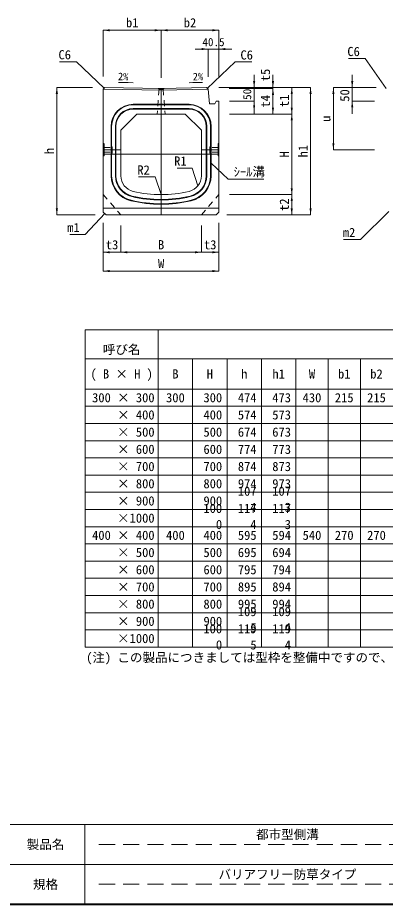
# Model space of a CAD drawing. Units: millimetres at full size. Extents: x 63886 to 97934, y 3628 to 26930.
# Drawn here: x 75020 to 76387, y 18157 to 21456 of the extents above; entities that cross this region are included whole.
import ezdxf
from ezdxf.enums import TextEntityAlignment as Align

# ---------------------------------------------------------------- set-up
doc = ezdxf.new("R2010")
doc.units = ezdxf.units.MM
doc.header["$LTSCALE"] = 30
for name, pattern in [('USER1', [1.35, 0.75, -0.6]), ('USER2', [3, 2, -1]), ('USER3', [1.35, 0.75, -0.6])]:
    doc.linetypes.add(name, pattern=pattern)
for name, color, linetype, lineweight in [('Defpoints_3', 8, 'Continuous', 0), ('インサート', 3, 'USER1', 5), ('図枠', 7, 'Continuous', 13), ('寸法線', 7, 'Continuous', 9), ('寸法表', 7, 'Continuous', 13), ('引出線', 4, 'Continuous', 9), ('排水孔', 30, 'USER3', 13), ('本体', 2, 'Continuous', 5), ('目地', 132, 'Continuous', 5), ('補助線', 8, 'Continuous', 13)]:
    doc.layers.add(name, color=color, linetype=linetype, lineweight=lineweight)
doc.layers.add('文字', color=7, linetype='Continuous')
doc.styles.add('ＭＳ ゴシック', font='')
doc.styles.get('ＭＳ ゴシック').set_extended_font_data('MS Gothic')

# ---------------------------------------------------------------- blocks, each defined once
blk = doc.blocks.new('filled_arrow')
at = {"color": 0, "linetype": 'Continuous', "lineweight": -2}
blk.add_solid([(7.5, 1.25), (0, 0), (7.5, -1.25)], dxfattribs=at)

msp = doc.modelspace()

# ---------------------------------------------------------------- linework, layer by layer
at = {"layer": 'Defpoints_3'}
for p, q in [((75270.47, 20186.82), (75542.47, 20186.82)), ((75542.47, 20009.97), (75670.47, 20009.97)), ((76054.47, 20009.97), (78094.47, 20009.97)), ((75542.47, 19945.97), (75670.47, 19945.97)), ((76054.47, 19945.97), (78094.47, 19945.97)), ((75542.47, 19881.97), (75670.47, 19881.97)), ((76054.47, 19881.97), (77974.47, 19881.97)), ((75542.47, 19817.97), (75670.47, 19817.97)), ((76054.47, 19817.97), (78094.47, 19817.97)), ((75542.47, 19753.97), (75670.47, 19753.97)), ((76054.47, 19753.97), (78094.47, 19753.97)), ((75542.47, 19689.97), (75670.47, 19689.97)), ((76054.47, 19689.97), (77974.47, 19689.97)), ((75542.47, 19625.97), (75670.47, 19625.97)), ((76054.47, 19625.97), (78094.47, 19625.97)), ((75542.47, 19497.97), (75670.47, 19497.97)), ((76054.47, 19497.97), (78094.47, 19497.97)), ((75542.47, 19433.97), (75670.47, 19433.97)), ((76054.47, 19433.97), (77974.47, 19433.97)), ((75542.47, 19369.97), (75670.47, 19369.97)), ((76054.47, 19369.97), (78094.47, 19369.97)), ((75542.47, 19305.97), (75670.47, 19305.97)), ((76054.47, 19305.97), (78094.47, 19305.97)), ((75542.47, 19241.97), (75670.47, 19241.97)), ((76054.47, 19241.97), (77974.47, 19241.97)), ((75542.47, 19177.97), (78094.47, 19177.97))]:
    msp.add_line(p, q, dxfattribs=at)
at = {"layer": 'インサート', "linetype": 'USER3'}
for p, q in [((75341.44, 20973.02), (75368.44, 20973.02)), ((75341.44, 20973.02), (75341.44, 20956.02)), ((75341.44, 20956.02), (75368.44, 20956.02)), ((75371.44, 20977.02), (75368.44, 20977.02)), ((75368.44, 20977.02), (75368.44, 20952.02)), ((75368.44, 20952.02), (75371.44, 20952.02)), ((75371.44, 20952.02), (75371.44, 20977.02)), ((75735.04, 20977.02), (75738.04, 20977.02)), ((75735.04, 20952.02), (75735.04, 20977.02)), ((75738.04, 20952.02), (75735.04, 20952.02)), ((75738.04, 20977.02), (75738.04, 20952.02)), ((75765.04, 20973.02), (75738.04, 20973.02)), ((75765.04, 20956.02), (75738.04, 20956.02)), ((75765.04, 20973.02), (75765.04, 20956.02))]:
    msp.add_line(p, q, dxfattribs=at)
at = {"layer": '図枠'}
for p, q in [((78554.47, 18453.97), (74954.47, 18453.97)), ((75269.47, 18156.97), (75269.47, 18453.97)), ((77654.47, 18305.47), (74954.47, 18305.47))]:
    msp.add_line(p, q, dxfattribs=at)
at = {"layer": '図枠', "linetype": 'USER2', "lineweight": 9}
for p, q in [((76731.97, 18379.72), (75314.47, 18379.72)), ((76731.97, 18231.22), (75314.47, 18231.22))]:
    msp.add_line(p, q, dxfattribs=at)
at = {"layer": '図枠', "lineweight": 40}
msp.add_line((74954.47, 18156.97), (78554.47, 18156.97), dxfattribs=at)
at = {"layer": '寸法線', "lineweight": 13}
for p, q in [((75338.24, 21409.11), (75553.24, 21409.11)), ((75338.24, 21236.82), (75338.24, 21409.11)), ((75553.24, 21232.52), (75553.24, 21409.11)), ((75768.24, 21409.11), (75553.24, 21409.11)), ((75553.24, 21232.52), (75553.24, 21409.11)), ((75768.24, 21236.82), (75768.24, 21409.11)), ((75816.24, 21339.11), (75679.74, 21339.11)), ((75727.74, 21235.76), (75727.74, 21339.11)), ((75768.24, 21236.82), (75768.24, 21339.11)), ((75899.27, 21243.76), (75899.27, 21097.76)), ((75969.27, 21144.52), (75969.27, 21243.76)), ((76264.15, 21243.76), (76264.15, 21097.76)), ((75165.33, 20722.52), (75165.33, 21196.52)), ((75298.24, 21196.52), (75165.33, 21196.52)), ((75767.74, 21195.76), (75969.27, 21195.76)), ((75767.74, 21195.76), (76039.27, 21195.76)), ((75767.74, 21195.76), (76109.27, 21195.76)), ((75767.74, 21195.76), (75899.27, 21195.76)), ((75806.2, 21192.52), (75969.27, 21192.52)), ((75806.2, 21192.52), (75969.27, 21192.52)), ((75969.27, 21097.52), (75969.27, 21192.52)), ((76039.27, 21097.52), (76039.27, 21195.76)), ((76109.27, 20722.52), (76109.27, 21195.76)), ((76194.15, 21195.76), (76194.15, 20964.52)), ((76353.33, 21195.76), (76194.15, 21195.76)), ((76353.33, 21195.76), (76264.15, 21195.76)), ((75808.24, 21145.76), (75899.27, 21145.76)), ((76347.33, 21145.76), (76264.15, 21145.76)), ((75808.24, 21097.52), (76039.27, 21097.52)), ((75808.24, 21097.52), (76039.27, 21097.52)), ((75808.24, 21097.52), (75969.27, 21097.52)), ((76039.27, 20797.52), (76039.27, 21097.52)), ((76347.33, 20964.52), (76194.15, 20964.52)), ((75808.24, 20797.52), (76039.27, 20797.52)), ((75808.24, 20797.52), (76039.27, 20797.52)), ((76039.27, 20722.52), (76039.27, 20797.52)), ((75308.24, 20722.52), (75165.33, 20722.52)), ((75798.24, 20722.52), (76039.27, 20722.52)), ((75798.24, 20722.52), (76109.27, 20722.52)), ((75338.24, 20692.52), (75338.24, 20583.06)), ((75338.24, 20692.52), (75338.24, 20513.06)), ((75768.24, 20692.52), (75768.24, 20583.06)), ((75768.24, 20692.52), (75768.24, 20513.06)), ((75403.24, 20682.52), (75403.24, 20583.06)), ((75403.24, 20682.52), (75403.24, 20583.06)), ((75703.24, 20682.52), (75703.24, 20583.06)), ((75703.24, 20682.52), (75703.24, 20583.06)), ((75338.24, 20583.06), (75451.24, 20583.06)), ((75403.24, 20583.06), (75703.24, 20583.06)), ((75655.24, 20583.06), (75768.24, 20583.06)), ((75338.24, 20513.06), (75768.24, 20513.06))]:
    msp.add_line(p, q, dxfattribs=at)
at = {"layer": '寸法表'}
for p, q in [((75270.47, 20294.82), (78238.47, 20294.82)), ((75270.47, 20294.82), (75270.47, 19113.97)), ((75542.47, 20294.82), (75542.47, 19113.97)), ((75542.47, 20186.82), (78094.47, 20186.82)), ((75670.47, 20186.82), (75670.47, 19113.97)), ((75798.47, 20186.82), (75798.47, 19113.97)), ((75926.47, 20186.82), (75926.47, 19113.97)), ((76054.47, 20186.82), (76054.47, 19113.97)), ((76174.47, 20186.82), (76174.47, 19113.97)), ((76294.47, 20186.82), (76294.47, 19113.97)), ((75270.47, 20073.97), (78238.47, 20073.97)), ((75270.47, 20009.97), (75542.47, 20009.97)), ((75670.47, 20009.97), (76054.47, 20009.97)), ((75270.47, 19945.97), (75542.47, 19945.97)), ((75670.47, 19945.97), (76054.47, 19945.97)), ((75270.47, 19881.97), (75542.47, 19881.97)), ((75670.47, 19881.97), (76054.47, 19881.97)), ((75270.47, 19817.97), (75542.47, 19817.97)), ((75670.47, 19817.97), (76054.47, 19817.97)), ((75270.47, 19753.97), (75542.47, 19753.97)), ((75670.47, 19753.97), (76054.47, 19753.97)), ((75270.47, 19689.97), (75542.47, 19689.97)), ((75670.47, 19689.97), (76054.47, 19689.97)), ((75270.47, 19625.97), (75542.47, 19625.97)), ((75670.47, 19625.97), (76054.47, 19625.97)), ((75270.47, 19561.97), (78238.47, 19561.97)), ((75270.47, 19497.97), (75542.47, 19497.97)), ((75670.47, 19497.97), (76054.47, 19497.97)), ((75270.47, 19433.97), (75542.47, 19433.97)), ((75670.47, 19433.97), (76054.47, 19433.97)), ((75270.47, 19369.97), (75542.47, 19369.97)), ((75670.47, 19369.97), (76054.47, 19369.97)), ((75270.47, 19305.97), (75542.47, 19305.97)), ((75670.47, 19305.97), (76054.47, 19305.97)), ((75270.47, 19241.97), (75542.47, 19241.97)), ((75670.47, 19241.97), (76054.47, 19241.97)), ((75270.47, 19177.97), (75542.47, 19177.97)), ((75270.47, 19113.97), (78238.47, 19113.97))]:
    msp.add_line(p, q, dxfattribs=at)
at = {"layer": '引出線', "lineweight": 13}
for points in [[(75341.24, 21193.46), (75237.91, 21291.94), (75175.51, 21291.94)], [(75724.99, 21192.72), (75828.32, 21291.19), (75890.72, 21291.19)], [(76390.33, 21192.76), (76312.57, 21304.02), (76250.17, 21304.02)], [(75448.74, 21213.98), (75395.06, 21215.05), (75430.99, 21214.33)], [(75657.74, 21213.98), (75707.15, 21214.97), (75671.22, 21214.25)], [(75739.24, 20915.13), (75803.14, 20854.53), (75935.9, 20854.53)], [(75690.31, 20830.83), (75668.27, 20896.48), (75612.82, 20896.48)], [(75553.24, 20797.52), (75531.2, 20863.16), (75469.17, 20863.16)], [(75343.24, 20727.52), (75270.51, 20649.02), (75213.6, 20649.02)], [(76399.83, 20735.02), (76295.56, 20630.75), (76232.07, 20630.75)]]:
    msp.add_lwpolyline(points, dxfattribs=at)
at = {"layer": '排水孔'}
for p, q in [((75545.74, 21189.7), (75538.24, 21097.52)), ((75543.24, 21192.7), (75545.74, 21189.7)), ((75545.74, 21189.7), (75560.74, 21189.7)), ((75560.74, 21189.7), (75563.24, 21192.7)), ((75560.74, 21189.7), (75568.24, 21097.52))]:
    msp.add_line(p, q, dxfattribs=at)
at = {"layer": '本体', "lineweight": 13}
for p, q in [((75338.24, 21190.52), (75344.24, 21196.41)), ((75338.24, 20732.52), (75338.24, 21190.52)), ((75553.24, 21186.52), (75338.24, 21190.52)), ((75553.24, 21192.52), (75344.24, 21196.41)), ((75553.24, 21192.52), (75721.74, 21195.65)), ((75553.24, 21186.52), (75728.24, 21189.77)), ((75721.74, 21195.65), (75728.24, 21189.78)), ((75728.24, 21189.78), (75732.74, 21135.76)), ((75753.24, 21135.76), (75758.24, 21145.76)), ((75758.24, 21145.76), (75768.24, 21145.76)), ((75768.24, 20732.52), (75768.24, 21145.76)), ((75732.74, 21135.76), (75753.24, 21135.76)), ((75403.24, 21037.52), (75463.24, 21097.52)), ((75643.24, 21097.52), (75463.24, 21097.52)), ((75643.24, 21097.52), (75703.24, 21037.52)), ((75403.24, 20868.04), (75403.24, 21037.52)), ((75703.24, 20868.04), (75703.24, 21037.52)), ((75338.24, 20732.52), (75348.24, 20722.52)), ((75758.24, 20722.52), (75348.24, 20722.52)), ((75758.24, 20722.52), (75768.24, 20732.52))]:
    msp.add_line(p, q, dxfattribs=at)
at = {"layer": '本体', "linetype": 'USER3', "lineweight": 9}
for p, q in [((75768.24, 21027.02), (75768.24, 21002.02)), ((75338.24, 20797.52), (75403.24, 20722.52)), ((75703.24, 20722.52), (75768.24, 20797.52))]:
    msp.add_line(p, q, dxfattribs=at)
at = {"layer": '本体'}
for p, q in [((75338.24, 20989.02), (75341.44, 20987.02)), ((75341.44, 20942.02), (75341.44, 20987.02)), ((75768.24, 20989.02), (75765.04, 20987.02)), ((75765.04, 20942.02), (75765.04, 20987.02)), ((75341.44, 20942.02), (75338.24, 20940.02)), ((75765.04, 20942.02), (75768.24, 20940.02))]:
    msp.add_line(p, q, dxfattribs=at)
at = {"layer": '本体', "lineweight": 9}
msp.add_line((75768.24, 20747.52), (75338.24, 20747.52), dxfattribs=at)
at = {"layer": '本体', "lineweight": 13}
for centre, radius, start, end in [((75463.24, 20868.04), 60, 180, 256.65764), ((75643.24, 20868.04), 60, 283.34236, 0), ((75553.24, 21247.52), 450, 256.65764, 283.34236)]:
    msp.add_arc(centre, radius, start, end, dxfattribs=at)
at = {"layer": '目地'}
for p, q in [((75657.24, 21133.52), (75449.24, 21133.52)), ((75657.24, 21131.52), (75449.24, 21131.52)), ((75657.24, 21117.52), (75449.24, 21117.52)), ((75657.24, 21115.52), (75449.24, 21115.52)), ((75367.24, 21051.52), (75367.24, 20868.04)), ((75369.24, 21051.52), (75369.24, 20868.04)), ((75383.24, 21051.52), (75383.24, 20868.04)), ((75385.24, 21051.52), (75385.24, 20868.04)), ((75721.24, 20868.04), (75721.24, 21051.52)), ((75723.24, 20868.04), (75723.24, 21051.52)), ((75737.24, 20868.04), (75737.24, 21051.52)), ((75739.24, 20868.04), (75739.24, 21051.52))]:
    msp.add_line(p, q, dxfattribs=at)
for centre, radius, start, end in [((75449.24, 21051.52), 82, 90, 180), ((75449.24, 21051.52), 80, 90, 180), ((75449.24, 21051.52), 66, 90, 180), ((75449.24, 21051.52), 64, 90, 180), ((75657.24, 21051.52), 82, 0, 90), ((75657.24, 21051.52), 80, 0, 90), ((75657.24, 21051.52), 66, 0, 90), ((75657.24, 21051.52), 64, 0, 90), ((75463.24, 20868.04), 96, 180, 256.65764), ((75463.24, 20868.04), 94, 180, 256.65764), ((75463.24, 20868.04), 80, 180, 256.65764), ((75463.24, 20868.04), 78, 180, 256.65764), ((75643.24, 20868.04), 78, 283.34236, 0), ((75643.24, 20868.04), 80, 283.34236, 0), ((75643.24, 20868.04), 94, 283.34236, 0), ((75643.24, 20868.04), 96, 283.34236, 0), ((75553.24, 21247.52), 470, 256.65764, 283.34236), ((75553.24, 21247.52), 468, 256.65764, 283.34236), ((75553.24, 21247.52), 486, 256.65764, 283.34236), ((75553.24, 21247.52), 484, 256.65764, 283.34236)]:
    msp.add_arc(centre, radius, start, end, dxfattribs=at)
at = {"layer": '補助線'}
for p, q in [((75553.24, 21192.52), (75553.24, 20722.52)), ((75403.24, 20964.52), (75338.24, 20964.52)), ((75768.24, 20947.52), (75338.24, 20947.52)), ((75703.24, 20964.52), (75768.24, 20964.52))]:
    msp.add_line(p, q, dxfattribs=at)

# ---------------------------------------------------------------- block references
at = {"layer": '寸法線', "lineweight": 13, "xscale": 3.2, "yscale": 3.2}
for p in [(75338.24, 21409.11), (75553.24, 21409.11), (75768.24, 21339.11), (75338.24, 20583.06), (75403.24, 20583.06), (75403.24, 20583.06), (75338.24, 20513.06)]:
    msp.add_blockref('filled_arrow', p, dxfattribs=at)
for p, rotation in [((75553.24, 21409.11), 180), ((75768.24, 21409.11), 180), ((75727.74, 21339.11), 180), ((75899.27, 21195.76), 90), ((75969.27, 21195.76), 90), ((76264.15, 21195.76), 90), ((75165.33, 21196.52), 270), ((75969.27, 21192.52), 270), ((75969.27, 21192.52), 270), ((76039.27, 21195.76), 270), ((76109.27, 21195.76), 270), ((76194.15, 21195.76), 270), ((75899.27, 21145.76), 270), ((76264.15, 21145.76), 270), ((75969.27, 21097.52), 90), ((76039.27, 21097.52), 90), ((76039.27, 21097.52), 270), ((76194.15, 20964.52), 90), ((76039.27, 20797.52), 90), ((76039.27, 20797.52), 270), ((75165.33, 20722.52), 90), ((76039.27, 20722.52), 90), ((76109.27, 20722.52), 90), ((75703.24, 20583.06), 180), ((75703.24, 20583.06), 180), ((75768.24, 20583.06), 180), ((75768.24, 20513.06), 180)]:
    msp.add_blockref('filled_arrow', p, dxfattribs=dict(at, rotation=rotation))
at = {"layer": '引出線', "lineweight": 13}
for p, xscale, yscale, rotation in [((75448.74, 21213.98), 0.133, 0.133, 178.9), ((75657.74, 21213.98), 0.133, 0.133, 1.1), ((75341.24, 21193.46), 0.16, 0.16, 136.4), ((75724.99, 21192.72), 0.16, 0.16, 43.6), ((75739.24, 20915.13), 0.16, 0.16, 316.5), ((75690.31, 20830.83), 0.16, 0.16, 108.6), ((75553.24, 20797.52), 0.16, 0.16, 108.6), ((75343.24, 20727.52), 0.16, 0.16, 227.2)]:
    msp.add_blockref('filled_arrow', p, dxfattribs=dict(at, xscale=xscale, yscale=yscale, rotation=rotation))

# ---------------------------------------------------------------- texts
at = {"layer": '図枠', "style": 'ＭＳ ゴシック'}
for s, p in [('都市型側溝', (76023.22, 18416.84)), ('製品名', (75123.22, 18379.72)), ('バリアフリー防草タイプ', (76023.22, 18268.34)), ('規格', (75123.22, 18231.22))]:
    msp.add_text(s, height=34.18, dxfattribs=at).set_placement(p, align=Align.MIDDLE_CENTER)
at = {"layer": '寸法線', "style": 'ＭＳ ゴシック'}
for s, height, p in [('b1', 34.18, (75445.74, 21437.11)), ('b2', 34.18, (75660.74, 21437.11)), ('40.5', 30.38, (75747.99, 21365.11)), ('t3', 34.18, (75370.74, 20611.06)), ('B', 34.18, (75553.24, 20611.06)), ('t3', 34.18, (75735.74, 20611.06)), ('W', 34.18, (75553.24, 20541.06))]:
    msp.add_text(s, height=height, dxfattribs=at).set_placement(p, align=Align.MIDDLE_CENTER)
for s, height, p in [('t5', 34.18, (75941.27, 21242.76)), ('50', 30.38, (75873.27, 21170.76)), ('50', 34.18, (76236.15, 21166.4)), ('t4', 34.18, (75941.27, 21145.02)), ('t1', 34.18, (76011.27, 21146.64)), ('u', 34.18, (76166.15, 21080.14)), ('h1', 34.18, (76081.27, 20959.14)), ('h', 34.18, (75137.33, 20959.52)), ('H', 34.18, (76011.27, 20947.52)), ('t2', 34.18, (76011.27, 20760.02))]:
    msp.add_text(s, height=height, rotation=90, dxfattribs=at).set_placement(p, align=Align.MIDDLE_CENTER)
at = {"layer": '寸法表', "style": 'ＭＳ ゴシック'}
msp.add_text('呼び名', height=34.18, dxfattribs=at).set_placement((75406.47, 20238.44), align=Align.TOP_CENTER)
for s, p in [('( B × H )', (75406.47, 20130.39)), ('B', (75606.47, 20130.39)), ('H', (75734.47, 20130.39)), ('h', (75862.47, 20130.39)), ('h1', (75990.47, 20130.39)), ('W', (76114.47, 20130.39)), ('b1', (76234.47, 20130.39)), ('b2', (76354.47, 20130.39)), ('300', (75606.47, 20041.97)), ('430', (76114.47, 20041.97)), ('215', (76234.47, 20041.97)), ('215', (76354.47, 20041.97)), ('400', (75606.47, 19529.97)), ('540', (76114.47, 19529.97)), ('270', (76234.47, 19529.97)), ('270', (76354.47, 19529.97))]:
    msp.add_text(s, height=34.18, dxfattribs=at).set_placement(p, align=Align.MIDDLE_CENTER)
for s, p in [('300 × 300', (75528.97, 20041.97)), ('300', (75780.47, 20041.97)), ('474', (75908.47, 20041.97)), ('473', (76036.47, 20041.97)), (' × 400', (75528.97, 19977.97)), ('400', (75780.47, 19977.97)), ('574', (75908.47, 19977.97)), ('573', (76036.47, 19977.97)), ('× 500', (75528.97, 19913.97)), ('500', (75780.47, 19913.97)), ('674', (75908.47, 19913.97)), ('673', (76036.47, 19913.97)), ('× 600', (75528.97, 19849.97)), ('600', (75780.47, 19849.97)), ('774', (75908.47, 19849.97)), ('773', (76036.47, 19849.97)), ('× 700', (75528.97, 19785.97)), ('700', (75780.47, 19785.97)), ('874', (75908.47, 19785.97)), ('873', (76036.47, 19785.97)), ('× 800', (75528.97, 19721.97)), ('800', (75780.47, 19721.97)), ('974', (75908.47, 19721.97)), ('973', (76036.47, 19721.97)), ('× 900', (75528.97, 19657.97)), ('900', (75780.47, 19657.97)), ('×1000', (75528.97, 19593.97)), ('400 × 400', (75528.97, 19529.97)), ('400', (75780.47, 19529.97)), ('595', (75908.47, 19529.97)), ('594', (76036.47, 19529.97)), ('× 500', (75528.97, 19465.97)), ('500', (75780.47, 19465.97)), ('695', (75908.47, 19465.97)), ('694', (76036.47, 19465.97)), ('× 600', (75528.97, 19401.97)), ('600', (75780.47, 19401.97)), ('795', (75908.47, 19401.97)), ('794', (76036.47, 19401.97)), ('× 700', (75528.97, 19337.97)), ('700', (75780.47, 19337.97)), ('895', (75908.47, 19337.97)), ('894', (76036.47, 19337.97)), ('× 800', (75528.97, 19273.97)), ('800', (75780.47, 19273.97)), ('995', (75908.47, 19273.97)), ('994', (76036.47, 19273.97)), ('× 900', (75528.97, 19209.97)), ('900', (75780.47, 19209.97)), ('×1000', (75528.97, 19145.97))]:
    msp.add_text(s, height=34.18, dxfattribs=at).set_placement(p, align=Align.MIDDLE_RIGHT)
for s, p in [('107', (75838.54, 19711.28)), ('107', (75966.54, 19711.28)), ('100', (75710.54, 19647.28)), ('117', (75838.54, 19647.28)), ('4', (75885.16, 19651.28)), ('117', (75966.54, 19647.28)), ('3', (76013.16, 19651.28)), ('0', (75757.16, 19587.28)), ('4', (75885.16, 19587.28)), ('3', (76013.16, 19587.28)), ('109', (75838.54, 19263.28)), ('109', (75966.54, 19263.28)), ('100', (75710.54, 19199.28)), ('119', (75838.54, 19199.28)), ('5', (75885.16, 19203.28)), ('119', (75966.54, 19199.28)), ('4', (76013.16, 19203.28)), ('0', (75757.16, 19139.28)), ('5', (75885.16, 19139.28)), ('4', (76013.16, 19139.28))]:
    msp.add_text(s, height=34.18, dxfattribs=at).set_placement(p, align=Align.TOP_LEFT)
at = {"layer": '引出線', "style": 'ＭＳ ゴシック'}
for s, p in [('C6', (76292.57, 21347.22)), ('C6', (75217.91, 21335.14)), ('R1', (75648.27, 20939.68)), ('R2', (75511.2, 20906.36)), ('m1', (75250.51, 20692.22)), ('m2', (76275.56, 20673.95))]:
    msp.add_text(s, height=34.18, dxfattribs=at).set_placement(p, align=Align.TOP_RIGHT)
for s, p in [('C6', (75848.32, 21334.39)), ('ｼｰﾙ溝', (75823.14, 20899.74))]:
    msp.add_text(s, height=34.18, dxfattribs=at).set_placement(p, align=Align.TOP_LEFT)
msp.add_text('2%', height=28.48, rotation=358.854, dxfattribs=at).set_placement((75431.72, 21250.94), align=Align.TOP_RIGHT)
msp.add_text('2%', height=28.48, rotation=1.146, dxfattribs=at).set_placement((75670.49, 21250.85), align=Align.TOP_LEFT)
at = {"layer": '文字', "style": 'ＭＳ ゴシック'}
msp.add_text('(注) この製品につきましては型枠を整備中ですので、あらかじめ担当営業にお問い合わせください。', height=34.18, dxfattribs=at).set_placement((75274.27, 19047.83), align=Align.BOTTOM_LEFT)

doc.saveas('drawing.dxf')
